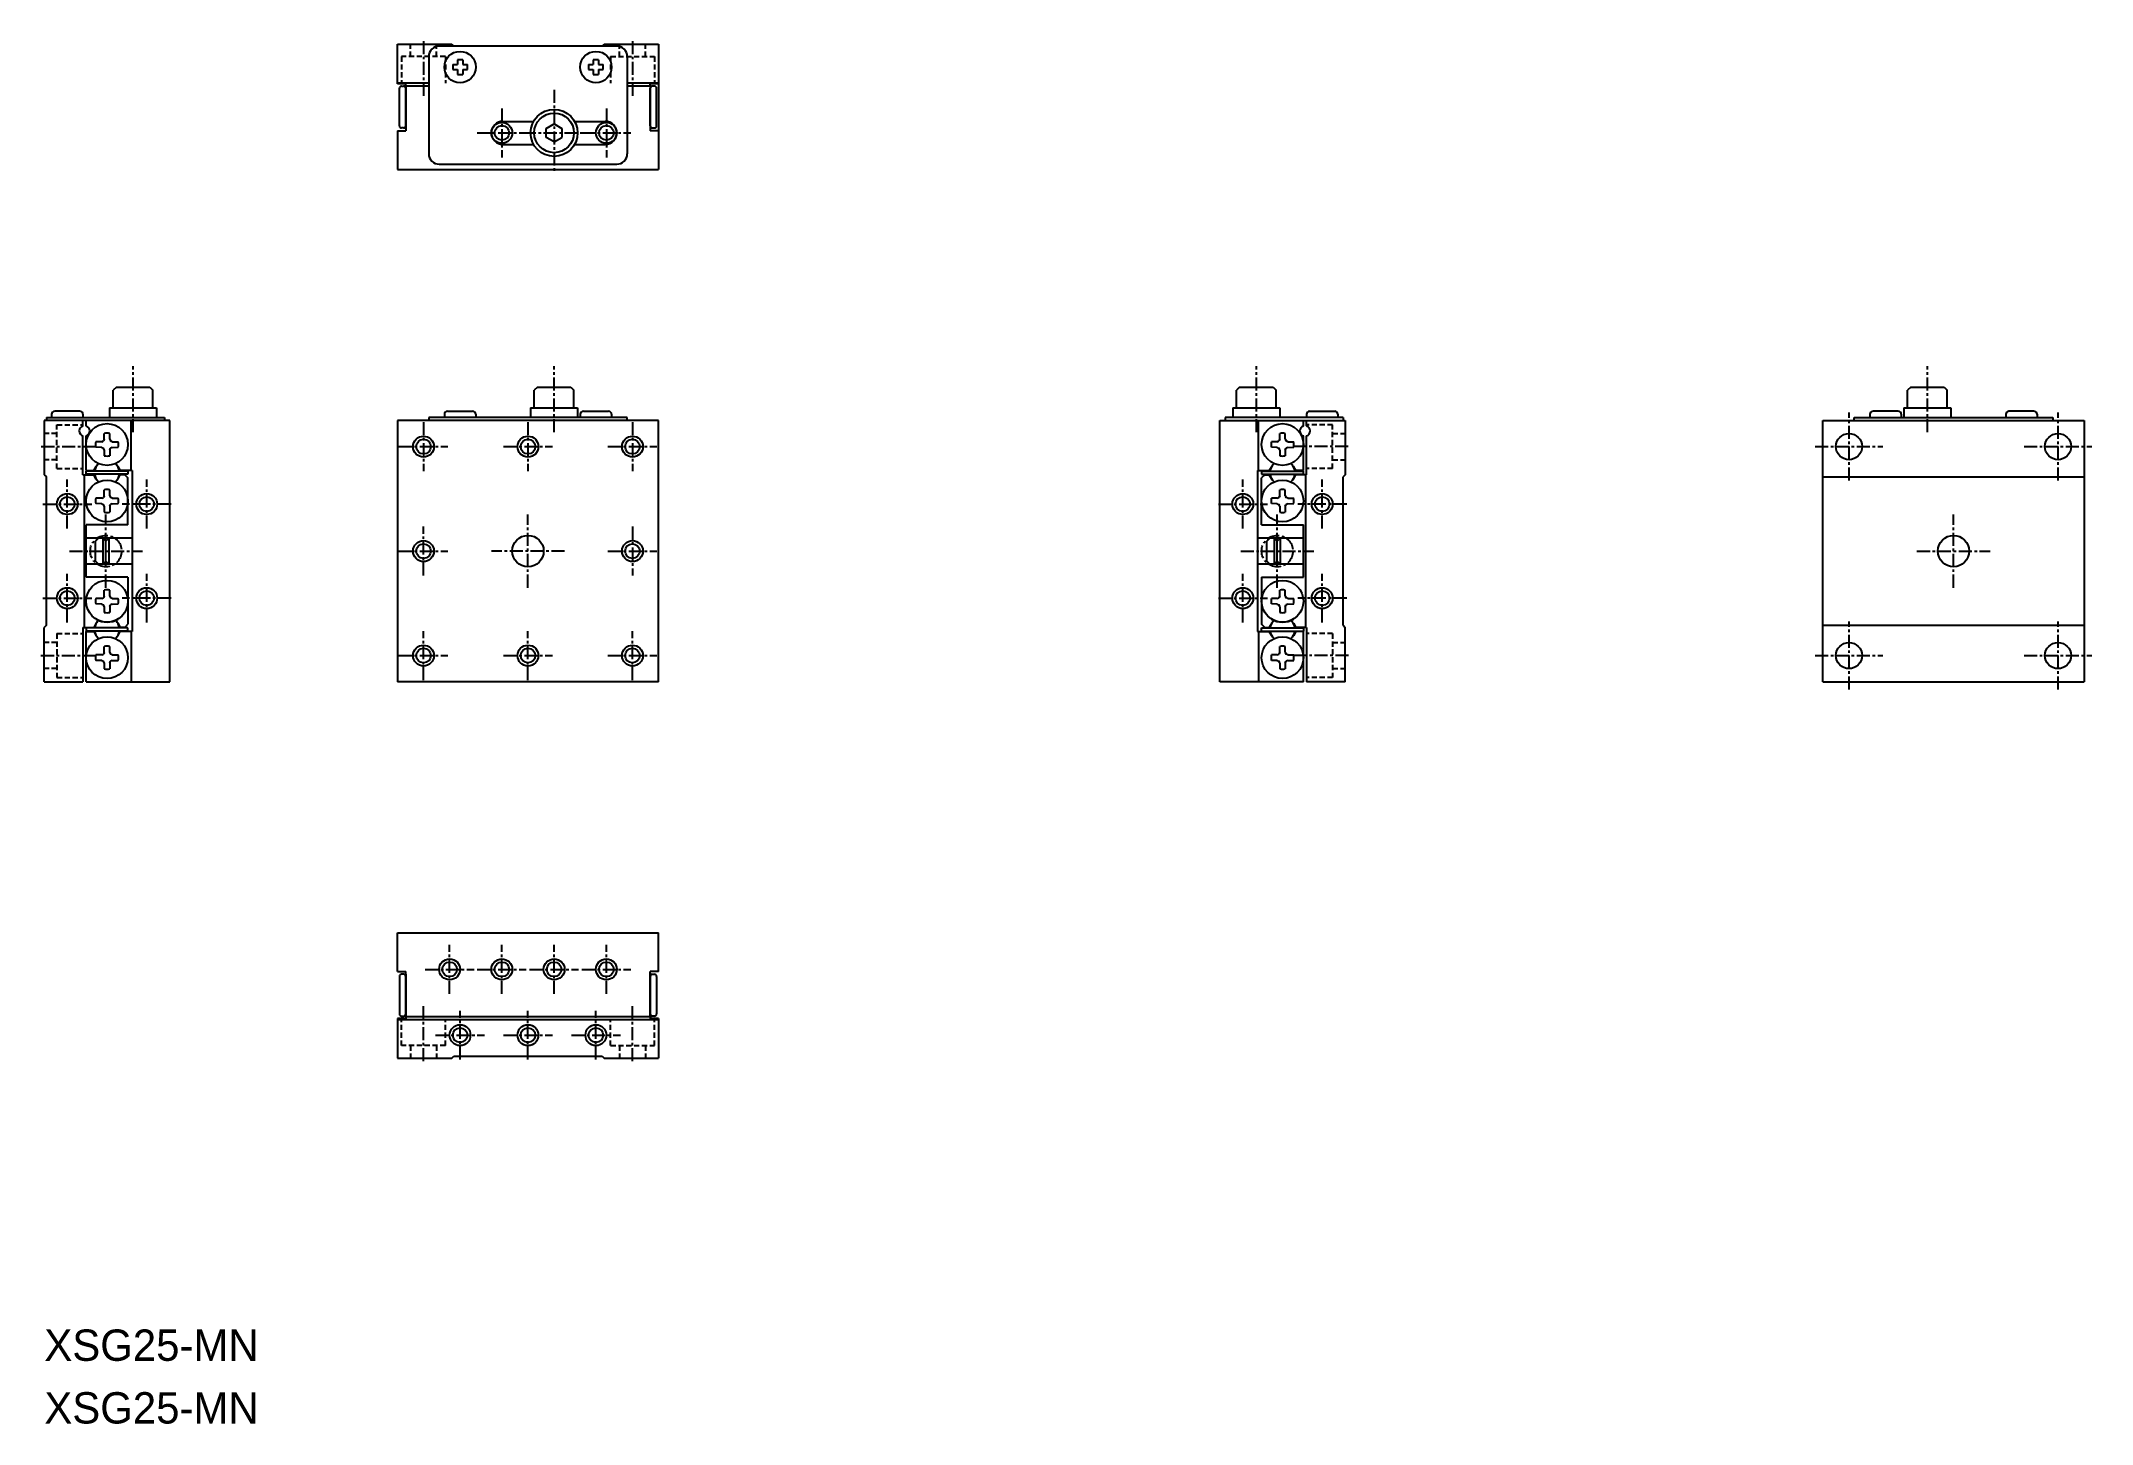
# Model space of a CAD drawing. Extents: x 80 to 276, y 60 to 192.
import ezdxf

# ---------------------------------------------------------------- set-up
doc = ezdxf.new("R2010")
doc.units = 0
doc.linetypes.add('CENTER', pattern=[2, 1.25, -0.25, 0.25, -0.25])
doc.linetypes.add('DASHED', pattern=[0.75, 0.5, -0.25])
doc.layers.get('0').update_dxf_attribs({"linetype": 'CONTINUOUS'})
doc.layers.add('CENTER', color=1, linetype='CENTER')

msp = doc.modelspace()

# ---------------------------------------------------------------- linework, layer by layer
at = {"color": 7, "linetype": 'CONTINUOUS'}
for p, q in [((113.99, 187.98), (113.99, 191.78)), ((113.99, 191.78), (119.19, 191.78)), ((116.99, 190.58), (116.99, 181.28)), ((134.99, 191.58), (117.99, 191.58)), ((119.19, 191.78), (119.39, 191.58)), ((133.59, 191.58), (133.79, 191.78)), ((133.79, 191.78), (138.99, 191.78)), ((135.99, 190.58), (135.99, 181.28)), ((138.99, 191.78), (138.99, 179.78)), ((119.29, 189.83), (119.74, 189.83)), ((119.29, 189.83), (119.29, 189.33)), ((119.29, 189.33), (119.74, 189.33)), ((119.74, 190.28), (119.74, 189.83)), ((120.24, 190.28), (119.74, 190.28)), ((119.74, 189.33), (119.74, 188.88)), ((119.74, 188.88), (120.24, 188.88)), ((120.24, 190.28), (120.24, 189.83)), ((120.24, 189.83), (120.69, 189.83)), ((120.24, 189.33), (120.24, 188.88)), ((120.24, 189.33), (120.69, 189.33)), ((120.69, 189.33), (120.69, 189.83)), ((132.29, 189.83), (132.74, 189.83)), ((132.29, 189.83), (132.29, 189.33)), ((132.29, 189.33), (132.74, 189.33)), ((132.74, 190.28), (132.74, 189.83)), ((133.24, 190.28), (132.74, 190.28)), ((132.74, 189.33), (132.74, 188.88)), ((132.74, 188.88), (133.24, 188.88)), ((133.24, 190.28), (133.24, 189.83)), ((133.24, 189.83), (133.69, 189.83)), ((133.24, 189.33), (133.69, 189.33)), ((133.24, 189.33), (133.24, 188.88)), ((133.69, 189.33), (133.69, 189.83)), ((113.99, 188.08), (116.99, 188.08)), ((114.79, 187.98), (113.99, 187.98)), ((114.19, 183.95), (114.19, 187.55)), ((114.39, 187.75), (114.59, 187.75)), ((114.79, 183.75), (114.79, 187.98)), ((114.79, 187.78), (116.99, 187.78)), ((114.79, 187.78), (114.79, 183.48)), ((114.79, 183.95), (114.79, 187.55)), ((114.79, 184.95), (114.79, 186.55)), ((135.99, 188.08), (138.99, 188.08)), ((135.99, 187.78), (138.19, 187.78)), ((138.19, 187.78), (138.19, 187.98)), ((138.99, 187.98), (138.19, 187.98)), ((138.19, 187.78), (138.19, 183.48)), ((138.19, 183.95), (138.19, 187.55)), ((138.19, 184.95), (138.19, 186.55)), ((138.59, 187.75), (138.39, 187.75)), ((138.79, 183.95), (138.79, 187.55)), ((113.99, 183.48), (113.99, 179.78)), ((113.99, 183.48), (114.79, 183.48)), ((114.59, 183.75), (114.39, 183.75)), ((123.99, 184.38), (127.02, 184.38)), ((128.24, 183.71), (128.99, 184.14)), ((128.24, 182.84), (128.24, 183.71)), ((128.99, 182.41), (128.24, 182.84)), ((128.99, 184.14), (129.74, 183.71)), ((128.99, 182.41), (129.74, 182.84)), ((129.74, 183.71), (129.74, 182.84)), ((130.95, 184.38), (133.89, 184.38)), ((138.99, 183.48), (138.19, 183.48)), ((138.39, 183.75), (138.59, 183.75)), ((123.99, 182.18), (127.02, 182.18)), ((130.95, 182.18), (133.89, 182.18)), ((113.99, 179.78), (138.99, 179.78)), ((117.99, 180.28), (134.99, 180.28)), ((87.1, 158.95), (86.8, 158.65)), ((86.8, 156.95), (86.8, 158.65)), ((87.1, 158.95), (90.3, 158.95)), ((90.3, 158.95), (90.6, 158.65)), ((90.6, 156.95), (90.6, 158.65)), ((127.39, 158.95), (127.09, 158.65)), ((127.09, 156.95), (127.09, 158.65)), ((127.39, 158.95), (130.59, 158.95)), ((130.59, 158.95), (130.89, 158.65)), ((130.89, 156.95), (130.89, 158.65)), ((194.6, 158.95), (194.3, 158.65)), ((194.3, 156.95), (194.3, 158.65)), ((194.6, 158.95), (197.8, 158.95)), ((197.8, 158.95), (198.1, 158.65)), ((198.1, 156.95), (198.1, 158.65)), ((258.82, 158.95), (258.52, 158.65)), ((258.52, 156.95), (258.52, 158.65)), ((258.82, 158.95), (262.02, 158.95)), ((262.02, 158.95), (262.32, 158.65)), ((262.32, 156.95), (262.32, 158.65)), ((92.2, 155.75), (80.2, 155.75)), ((80.2, 155.75), (80.2, 150.55)), ((80.4, 156.05), (91.7, 156.05)), ((80.4, 156.05), (91.7, 156.05)), ((80.4, 156.05), (80.4, 155.75)), ((80.9, 156.35), (80.9, 156.05)), ((83.6, 156.65), (81.2, 156.65)), ((83.9, 156.35), (83.9, 156.05)), ((83.9, 155.23), (83.9, 155.75)), ((84.2, 155.23), (84.2, 155.75)), ((86.45, 156.95), (86.45, 156.05)), ((86.45, 156.95), (90.95, 156.95)), ((88.5, 150.95), (88.5, 155.75)), ((90.95, 156.95), (90.95, 156.05)), ((91.7, 156.05), (91.7, 155.75)), ((92.2, 130.75), (92.2, 155.75)), ((113.99, 155.75), (113.99, 130.75)), ((138.99, 155.75), (113.99, 155.75)), ((135.99, 156.05), (116.99, 156.05)), ((116.99, 156.05), (116.99, 155.75)), ((118.49, 156.35), (118.49, 156.05)), ((118.79, 156.65), (121.19, 156.65)), ((121.49, 156.35), (121.49, 156.05)), ((126.74, 156.95), (131.24, 156.95)), ((126.74, 156.95), (126.74, 156.05)), ((131.24, 156.95), (131.24, 156.05)), ((131.49, 156.35), (131.49, 156.05)), ((131.79, 156.65), (134.19, 156.65)), ((134.49, 156.35), (134.49, 156.05)), ((135.99, 155.75), (135.99, 156.05)), ((138.99, 130.75), (138.99, 155.75)), ((192.7, 155.75), (204.7, 155.75)), ((192.7, 130.75), (192.7, 155.75)), ((204.5, 156.05), (193.2, 156.05)), ((204.5, 156.05), (193.2, 156.05)), ((193.2, 156.05), (193.2, 155.75)), ((193.96, 156.95), (193.96, 156.05)), ((193.96, 156.95), (198.45, 156.95)), ((196.4, 150.95), (196.4, 155.75)), ((198.45, 156.95), (198.45, 156.05)), ((200.7, 155.23), (200.7, 155.75)), ((201, 156.35), (201, 156.05)), ((201, 155.23), (201, 155.75)), ((201.3, 156.65), (203.7, 156.65)), ((204, 156.35), (204, 156.05)), ((204.5, 156.05), (204.5, 155.75)), ((204.7, 155.75), (204.7, 150.55)), ((250.42, 155.75), (275.42, 155.75)), ((250.42, 130.75), (250.42, 155.75)), ((253.42, 156.05), (272.42, 156.05)), ((253.42, 155.75), (253.42, 156.05)), ((254.92, 156.35), (254.92, 156.05)), ((257.62, 156.65), (255.22, 156.65)), ((257.92, 156.35), (257.92, 156.05)), ((258.17, 156.95), (262.67, 156.95)), ((258.17, 156.95), (258.17, 156.05)), ((262.67, 156.95), (262.67, 156.05)), ((267.92, 156.35), (267.92, 156.05)), ((270.62, 156.65), (268.22, 156.65)), ((270.92, 156.35), (270.92, 156.05)), ((272.42, 156.05), (272.42, 155.75)), ((275.42, 155.75), (275.42, 130.75)), ((83.9, 150.55), (83.9, 154.27)), ((84.2, 150.95), (84.2, 154.27)), ((85.7, 153.72), (85.13, 153.71)), ((85.7, 153.18), (85.13, 153.19)), ((85.7, 153.72), (85.86, 153.79)), ((85.7, 153.18), (85.86, 153.11)), ((85.93, 153.95), (85.86, 153.79)), ((85.93, 152.95), (85.86, 153.11)), ((85.93, 153.95), (85.94, 154.52)), ((86.47, 153.95), (86.46, 154.52)), ((86.47, 153.95), (86.54, 153.79)), ((86.47, 152.95), (86.54, 153.11)), ((86.7, 153.72), (86.54, 153.79)), ((86.7, 153.18), (86.54, 153.11)), ((86.7, 153.72), (87.27, 153.71)), ((86.7, 153.18), (87.27, 153.19)), ((198.2, 153.72), (197.64, 153.71)), ((198.2, 153.18), (197.64, 153.19)), ((198.2, 153.72), (198.36, 153.79)), ((198.2, 153.18), (198.36, 153.11)), ((198.43, 153.95), (198.36, 153.79)), ((198.43, 152.95), (198.36, 153.11)), ((198.43, 153.95), (198.44, 154.52)), ((198.97, 153.95), (198.96, 154.52)), ((198.97, 153.95), (199.05, 153.79)), ((198.97, 152.95), (199.05, 153.11)), ((199.21, 153.72), (199.05, 153.79)), ((199.21, 153.18), (199.05, 153.11)), ((199.21, 153.72), (199.77, 153.71)), ((199.21, 153.18), (199.77, 153.19)), ((200.7, 150.95), (200.7, 154.27)), ((201, 150.55), (201, 154.27)), ((84.94, 150.95), (85.17, 151.35)), ((85.93, 152.95), (85.94, 152.38)), ((86.47, 152.95), (86.46, 152.38)), ((87.24, 151.35), (87.47, 150.95)), ((197.67, 151.35), (197.44, 150.95)), ((198.43, 152.95), (198.44, 152.38)), ((198.97, 152.95), (198.96, 152.38)), ((199.97, 150.95), (199.74, 151.35)), ((80.2, 150.55), (80.4, 150.35)), ((80.4, 136.15), (80.4, 150.35)), ((83.9, 150.55), (84.94, 150.55)), ((84, 150.55), (84, 135.95)), ((84.2, 150.95), (84.94, 150.95)), ((88.2, 150.9), (84.2, 150.9)), ((84.2, 150.6), (84.2, 150.9)), ((88.2, 150.6), (84.2, 150.6)), ((85.17, 150.15), (84.94, 150.55)), ((87.24, 150.15), (87.47, 150.55)), ((88.6, 150.95), (87.47, 150.95)), ((87.9, 150.55), (87.47, 150.55)), ((87.9, 150.55), (88.2, 150.25)), ((88.2, 150.9), (88.2, 150.6)), ((88.2, 145.75), (88.2, 150.25)), ((88.6, 150.95), (88.6, 135.55)), ((196.3, 150.95), (196.3, 135.55)), ((196.3, 150.95), (197.44, 150.95)), ((196.7, 150.9), (200.7, 150.9)), ((196.7, 150.9), (196.7, 150.6)), ((196.7, 150.6), (200.7, 150.6)), ((197, 150.55), (196.7, 150.25)), ((196.7, 145.75), (196.7, 150.25)), ((197, 150.55), (197.44, 150.55)), ((197.67, 150.15), (197.44, 150.55)), ((199.74, 150.15), (199.97, 150.55)), ((200.7, 150.95), (199.97, 150.95)), ((201, 150.55), (199.97, 150.55)), ((200.7, 150.6), (200.7, 150.9)), ((200.9, 150.55), (200.9, 135.95)), ((204.7, 150.55), (204.5, 150.35)), ((204.5, 136.15), (204.5, 150.35)), ((250.42, 150.35), (275.42, 150.35)), ((85.7, 148.32), (85.13, 148.31)), ((85.7, 147.78), (85.13, 147.79)), ((85.7, 148.32), (85.86, 148.39)), ((85.7, 147.78), (85.86, 147.71)), ((85.93, 148.55), (85.86, 148.39)), ((85.93, 147.55), (85.86, 147.71)), ((85.93, 148.55), (85.94, 149.12)), ((85.93, 147.55), (85.94, 146.98)), ((86.47, 148.55), (86.46, 149.12)), ((86.47, 147.55), (86.46, 146.98)), ((86.47, 148.55), (86.54, 148.39)), ((86.47, 147.55), (86.54, 147.71)), ((86.7, 148.32), (86.54, 148.39)), ((86.7, 147.78), (86.54, 147.71)), ((86.7, 148.32), (87.27, 148.31)), ((86.7, 147.78), (87.27, 147.79)), ((198.2, 148.32), (197.64, 148.31)), ((198.2, 147.78), (197.64, 147.79)), ((198.2, 148.32), (198.36, 148.39)), ((198.2, 147.78), (198.36, 147.71)), ((198.43, 148.55), (198.36, 148.39)), ((198.43, 147.55), (198.36, 147.71)), ((198.43, 148.55), (198.44, 149.12)), ((198.43, 147.55), (198.44, 146.98)), ((198.97, 148.55), (198.96, 149.12)), ((198.97, 147.55), (198.96, 146.98)), ((198.97, 148.55), (199.05, 148.39)), ((198.97, 147.55), (199.05, 147.71)), ((199.21, 148.32), (199.05, 148.39)), ((199.21, 147.78), (199.05, 147.71)), ((199.21, 148.32), (199.77, 148.31)), ((199.21, 147.78), (199.77, 147.79)), ((84.2, 140.75), (84.2, 145.75)), ((88.2, 145.75), (84.2, 145.75)), ((196.7, 145.75), (200.7, 145.75)), ((200.7, 140.75), (200.7, 145.75)), ((88.6, 144.5), (84.2, 144.5)), ((85.1, 144.2), (85.4, 144.5)), ((85.1, 142.3), (85.1, 144.2)), ((85.8, 144.5), (85.4, 144.5)), ((85.8, 144.5), (85.8, 142)), ((85.8, 144.5), (86.1, 144.2)), ((86.1, 144.2), (86.4, 144.5)), ((86.1, 142.3), (86.1, 144.2)), ((86.4, 142), (86.4, 144.5)), ((200.7, 144.5), (196.3, 144.5)), ((197.2, 144.2), (197.5, 144.5)), ((197.2, 142.3), (197.2, 144.2)), ((197.9, 144.5), (197.5, 144.5)), ((197.9, 144.5), (197.9, 142)), ((197.9, 144.5), (198.2, 144.2)), ((198.2, 144.2), (198.5, 144.5)), ((198.2, 142.3), (198.2, 144.2)), ((198.5, 142), (198.5, 144.5)), ((88.6, 142), (84.2, 142)), ((85.4, 142), (85.1, 142.3)), ((85.8, 142), (85.4, 142)), ((85.8, 142), (86.1, 142.3)), ((86.1, 142.3), (86.4, 142)), ((200.7, 142), (196.3, 142)), ((197.5, 142), (197.2, 142.3)), ((197.9, 142), (197.5, 142)), ((197.9, 142), (198.2, 142.3)), ((198.2, 142.3), (198.5, 142)), ((88.2, 140.75), (84.2, 140.75)), ((85.93, 138.95), (85.94, 139.52)), ((86.47, 138.95), (86.46, 139.52)), ((88.2, 140.75), (88.2, 136.25)), ((196.7, 140.75), (196.7, 136.25)), ((196.7, 140.75), (200.7, 140.75)), ((198.43, 138.95), (198.44, 139.52)), ((198.97, 138.95), (198.96, 139.52)), ((85.7, 138.72), (85.13, 138.71)), ((85.7, 138.18), (85.13, 138.19)), ((85.7, 138.72), (85.86, 138.79)), ((85.7, 138.18), (85.86, 138.11)), ((85.93, 138.95), (85.86, 138.79)), ((85.93, 137.95), (85.86, 138.11)), ((85.93, 137.95), (85.94, 137.38)), ((86.47, 137.95), (86.46, 137.38)), ((86.47, 138.95), (86.54, 138.79)), ((86.47, 137.95), (86.54, 138.11)), ((86.7, 138.72), (86.54, 138.79)), ((86.7, 138.18), (86.54, 138.11)), ((86.7, 138.72), (87.27, 138.71)), ((86.7, 138.18), (87.27, 138.19)), ((198.2, 138.72), (197.64, 138.71)), ((198.2, 138.18), (197.64, 138.19)), ((198.2, 138.72), (198.36, 138.79)), ((198.2, 138.18), (198.36, 138.11)), ((198.43, 138.95), (198.36, 138.79)), ((198.43, 137.95), (198.36, 138.11)), ((198.43, 137.95), (198.44, 137.38)), ((198.97, 137.95), (198.96, 137.38)), ((198.97, 138.95), (199.05, 138.79)), ((198.97, 137.95), (199.05, 138.11)), ((199.21, 138.72), (199.05, 138.79)), ((199.21, 138.18), (199.05, 138.11)), ((199.21, 138.72), (199.77, 138.71)), ((199.21, 138.18), (199.77, 138.19)), ((80.4, 136.15), (80.2, 135.95)), ((80.2, 130.75), (80.2, 135.95)), ((83.9, 135.95), (83.9, 130.75)), ((83.9, 135.95), (84.94, 135.95)), ((88.2, 135.9), (84.2, 135.9)), ((84.2, 135.9), (84.2, 135.6)), ((88.2, 135.6), (84.2, 135.6)), ((84.2, 130.75), (84.2, 135.55)), ((84.2, 135.55), (84.94, 135.55)), ((85.17, 136.35), (84.94, 135.95)), ((84.94, 135.55), (85.17, 135.15)), ((87.24, 136.35), (87.47, 135.95)), ((87.24, 135.15), (87.47, 135.55)), ((87.9, 135.95), (87.47, 135.95)), ((88.6, 135.55), (87.47, 135.55)), ((87.9, 135.95), (88.2, 136.25)), ((88.2, 135.6), (88.2, 135.9)), ((88.5, 135.55), (88.5, 130.75)), ((196.3, 135.55), (197.44, 135.55)), ((196.4, 135.55), (196.4, 130.75)), ((197, 135.95), (196.7, 136.25)), ((196.7, 135.9), (200.7, 135.9)), ((196.7, 135.6), (196.7, 135.9)), ((196.7, 135.6), (200.7, 135.6)), ((197, 135.95), (197.44, 135.95)), ((197.67, 136.35), (197.44, 135.95)), ((197.67, 135.15), (197.44, 135.55)), ((199.74, 136.35), (199.97, 135.95)), ((199.97, 135.55), (199.74, 135.15)), ((201, 135.95), (199.97, 135.95)), ((200.7, 135.55), (199.97, 135.55)), ((200.7, 135.9), (200.7, 135.6)), ((200.7, 130.75), (200.7, 135.55)), ((201, 135.95), (201, 130.75)), ((204.5, 136.15), (204.7, 135.95)), ((204.7, 130.75), (204.7, 135.95)), ((250.42, 136.15), (275.42, 136.15)), ((85.93, 133.55), (85.86, 133.39)), ((85.93, 133.55), (85.94, 134.12)), ((86.47, 133.55), (86.46, 134.12)), ((86.47, 133.55), (86.54, 133.39)), ((198.43, 133.55), (198.36, 133.39)), ((198.43, 133.55), (198.44, 134.12)), ((198.97, 133.55), (198.96, 134.12)), ((198.97, 133.55), (199.05, 133.39)), ((85.7, 133.32), (85.13, 133.31)), ((85.7, 132.78), (85.13, 132.79)), ((85.7, 133.32), (85.86, 133.39)), ((85.7, 132.78), (85.86, 132.71)), ((85.93, 132.55), (85.86, 132.71)), ((85.93, 132.55), (85.94, 131.98)), ((86.47, 132.55), (86.46, 131.98)), ((86.47, 132.55), (86.54, 132.71)), ((86.7, 133.32), (86.54, 133.39)), ((86.7, 132.78), (86.54, 132.71)), ((86.7, 133.32), (87.27, 133.31)), ((86.7, 132.78), (87.27, 132.79)), ((198.2, 133.32), (197.64, 133.31)), ((198.2, 132.78), (197.64, 132.79)), ((198.2, 133.32), (198.36, 133.39)), ((198.2, 132.78), (198.36, 132.71)), ((198.43, 132.55), (198.36, 132.71)), ((198.43, 132.55), (198.44, 131.98)), ((198.97, 132.55), (198.96, 131.98)), ((198.97, 132.55), (199.05, 132.71)), ((199.21, 133.32), (199.05, 133.39)), ((199.21, 132.78), (199.05, 132.71)), ((199.21, 133.32), (199.77, 133.31)), ((199.21, 132.78), (199.77, 132.79)), ((80.2, 130.75), (83.9, 130.75)), ((84.2, 130.75), (92.2, 130.75)), ((138.99, 130.75), (113.99, 130.75)), ((200.7, 130.75), (192.7, 130.75)), ((204.7, 130.75), (201, 130.75)), ((250.42, 130.75), (275.42, 130.75)), ((113.99, 106.72), (138.99, 106.72)), ((113.99, 103.02), (113.99, 106.72)), ((138.99, 103.02), (138.99, 106.72)), ((113.99, 103.02), (114.79, 103.02)), ((114.19, 102.55), (114.19, 98.95)), ((114.59, 102.75), (114.39, 102.75)), ((114.79, 98.72), (114.79, 103.02)), ((114.79, 102.75), (114.79, 98.52)), ((114.79, 102.55), (114.79, 98.95)), ((138.19, 98.72), (138.19, 103.02)), ((138.99, 103.02), (138.19, 103.02)), ((138.19, 102.55), (138.19, 98.95)), ((138.39, 102.75), (138.59, 102.75)), ((138.79, 102.55), (138.79, 98.95)), ((114.79, 101.55), (114.79, 99.94)), ((138.19, 101.55), (138.19, 99.94)), ((113.99, 98.52), (113.99, 94.72)), ((114.79, 98.52), (113.99, 98.52)), ((113.99, 98.42), (138.99, 98.42)), ((114.39, 98.75), (114.59, 98.75)), ((114.79, 98.72), (138.19, 98.72)), ((138.19, 98.72), (138.19, 98.52)), ((138.99, 98.52), (138.19, 98.52)), ((138.59, 98.75), (138.39, 98.75)), ((138.99, 98.52), (138.99, 94.72)), ((113.99, 94.72), (119.19, 94.72)), ((119.19, 94.72), (119.39, 94.92)), ((119.39, 94.92), (133.59, 94.92)), ((133.59, 94.92), (133.79, 94.72)), ((133.79, 94.72), (138.99, 94.72))]:
    msp.add_line(p, q, dxfattribs=at)
at = {"color": 3, "linetype": 'DASHED'}
for p, q in [((114.39, 190.58), (114.39, 188.05)), ((118.59, 190.58), (114.39, 190.58)), ((115.24, 190.58), (115.24, 191.75)), ((117.74, 190.58), (117.74, 191.75)), ((118.59, 190.58), (118.59, 188.05)), ((134.39, 190.58), (134.39, 188.05)), ((134.39, 190.58), (138.59, 190.58)), ((135.24, 190.58), (135.24, 191.75)), ((137.74, 190.58), (137.74, 191.75)), ((138.59, 190.58), (138.59, 188.05)), ((81.4, 155.35), (83.9, 155.35)), ((81.4, 151.15), (81.4, 155.35)), ((203.5, 155.35), (201, 155.35)), ((203.5, 151.15), (203.5, 155.35)), ((81.4, 154.5), (80.2, 154.5)), ((203.5, 154.5), (204.7, 154.5)), ((81.4, 152), (80.2, 152)), ((81.4, 151.15), (83.9, 151.15)), ((203.5, 151.15), (201, 151.15)), ((203.5, 152), (204.7, 152)), ((81.4, 134.5), (80.2, 134.5)), ((81.4, 135.35), (83.9, 135.35)), ((81.4, 135.35), (81.4, 131.15)), ((203.5, 135.35), (201, 135.35)), ((203.5, 135.35), (203.5, 131.15)), ((203.5, 134.5), (204.7, 134.5)), ((81.4, 132), (80.2, 132)), ((203.5, 132), (204.7, 132)), ((81.4, 131.15), (83.9, 131.15)), ((203.5, 131.15), (201, 131.15)), ((114.39, 95.92), (114.39, 98.45)), ((118.59, 95.92), (118.59, 98.45)), ((134.39, 95.92), (134.39, 98.45)), ((138.59, 95.92), (138.59, 98.45)), ((118.59, 95.92), (114.39, 95.92)), ((115.24, 95.92), (115.24, 94.75)), ((117.74, 95.92), (117.74, 94.75)), ((134.39, 95.92), (138.59, 95.92)), ((135.24, 95.92), (135.24, 94.75)), ((137.74, 95.92), (137.74, 94.75))]:
    msp.add_line(p, q, dxfattribs=at)
at = {"color": 7, "linetype": 'CONTINUOUS'}
for centre, radius in [((119.99, 189.58), 1.5), ((132.99, 189.58), 1.5), ((128.99, 183.28), 2.25), ((128.99, 183.28), 1.9), ((86.2, 153.45), 2), ((198.7, 153.45), 2), ((252.92, 153.25), 1.25), ((272.92, 153.25), 1.25), ((86.2, 148.05), 2), ((198.7, 148.05), 2), ((126.49, 143.25), 1.5), ((262.92, 143.25), 1.5), ((86.2, 138.45), 2), ((198.7, 138.45), 2), ((86.2, 133.05), 2), ((198.7, 133.05), 2), ((252.92, 133.25), 1.25), ((272.92, 133.25), 1.25)]:
    msp.add_circle(centre, radius, dxfattribs=at)
at = {"color": 3, "linetype": 'CONTINUOUS'}
for centre, radius in [((123.99, 183.28), 1), ((123.99, 183.28), 0.7), ((133.99, 183.28), 1), ((133.99, 183.28), 0.7), ((116.49, 153.25), 1), ((116.49, 153.25), 0.7), ((126.49, 153.25), 1), ((126.49, 153.25), 0.7), ((136.49, 153.25), 1), ((136.49, 153.25), 0.7), ((82.4, 147.75), 1), ((82.4, 147.75), 0.7), ((90, 147.75), 1), ((90, 147.75), 0.7), ((194.9, 147.75), 1), ((194.9, 147.75), 0.7), ((202.5, 147.75), 1), ((202.5, 147.75), 0.7), ((116.49, 143.25), 1), ((116.49, 143.25), 0.7), ((136.49, 143.25), 1), ((136.49, 143.25), 0.7), ((82.4, 138.75), 1), ((82.4, 138.75), 0.7), ((90, 138.75), 1), ((90, 138.75), 0.7), ((194.9, 138.75), 1), ((194.9, 138.75), 0.7), ((202.5, 138.75), 1), ((202.5, 138.75), 0.7), ((116.49, 133.25), 1), ((116.49, 133.25), 0.7), ((126.49, 133.25), 1), ((126.49, 133.25), 0.7), ((136.49, 133.25), 1), ((136.49, 133.25), 0.7), ((118.99, 103.22), 1), ((123.99, 103.22), 1), ((128.99, 103.22), 1), ((133.99, 103.22), 1), ((118.99, 103.22), 0.7), ((123.99, 103.22), 0.7), ((128.99, 103.22), 0.7), ((133.99, 103.22), 0.7), ((119.99, 96.92), 1), ((119.99, 96.92), 0.7), ((126.49, 96.92), 1), ((126.49, 96.92), 0.7), ((132.99, 96.92), 1), ((132.99, 96.92), 0.7)]:
    msp.add_circle(centre, radius, dxfattribs=at)
at = {"color": 7, "linetype": 'CONTINUOUS'}
for centre, radius, start, end in [((117.99, 190.58), 1, 90, 180), ((134.99, 190.58), 1, 0, 90), ((114.39, 187.55), 0.2, 90, 180), ((114.59, 187.55), 0.2, 0, 90), ((138.39, 187.55), 0.2, 90, 180), ((138.59, 187.55), 0.2, 0, 90), ((114.39, 183.95), 0.2, 180, 270), ((114.59, 183.95), 0.2, 270, 0), ((124.09, 183.28), 1.1, 90, 270), ((133.89, 183.28), 1.1, 270, 90), ((138.39, 183.95), 0.2, 180, 270), ((138.59, 183.95), 0.2, 270, 0), ((117.99, 181.28), 1, 180, 270), ((134.99, 181.28), 1, 270, 0), ((81.2, 156.35), 0.3, 90, 180), ((84.05, 154.75), 0.5, 107.4576, 252.5424), ((83.6, 156.35), 0.3, 0, 90), ((84.05, 154.75), 0.5, 287.4578, 72.5422), ((118.79, 156.35), 0.3, 90, 180), ((121.19, 156.35), 0.3, 0, 90), ((131.79, 156.35), 0.3, 90, 180), ((134.19, 156.35), 0.3, 0, 90), ((200.85, 154.75), 0.5, 107.4578, 252.5422), ((201.3, 156.35), 0.3, 90, 180), ((200.85, 154.75), 0.5, 287.4576, 72.5424), ((203.7, 156.35), 0.3, 0, 90), ((255.22, 156.35), 0.3, 90, 180), ((257.62, 156.35), 0.3, 0, 90), ((268.22, 156.35), 0.3, 90, 180), ((270.62, 156.35), 0.3, 0, 90), ((86.2, 153.45), 1.1, 166.328, 193.672), ((86.2, 153.45), 1.1, 76.328, 103.672), ((86.2, 153.45), 1.1, 346.328, 13.672), ((198.7, 153.45), 1.1, 166.328, 193.672), ((198.7, 153.45), 1.1, 76.328, 103.672), ((198.7, 153.45), 1.1, 346.328, 13.672), ((86.2, 150.75), 1.19, 132.9283, 172.7622), ((86.29, 150.66), 1.32, 133.1328, 148.5453), ((86.2, 153.45), 1.1, 256.328, 283.672), ((86.2, 150.75), 1.19, 7.2378, 47.0717), ((86.11, 150.66), 1.32, 31.4547, 46.8686), ((198.7, 150.75), 1.19, 132.9283, 172.7622), ((198.8, 150.66), 1.32, 133.1314, 148.5453), ((198.7, 153.45), 1.1, 256.328, 283.672), ((198.7, 150.75), 1.19, 7.2378, 47.0717), ((198.61, 150.66), 1.32, 31.4547, 46.8672), ((86.2, 150.75), 1.19, 187.2378, 227.0717), ((86.29, 150.84), 1.32, 211.4547, 226.8672), ((86.2, 150.75), 1.19, 312.9283, 352.7622), ((86.11, 150.84), 1.32, 313.1328, 328.5453), ((198.7, 150.75), 1.19, 187.2378, 227.0717), ((198.8, 150.84), 1.32, 211.4547, 226.8672), ((198.7, 150.75), 1.19, 312.9283, 352.7622), ((198.61, 150.84), 1.32, 313.1328, 328.5453), ((86.2, 148.05), 1.1, 166.328, 193.672), ((86.2, 148.05), 1.1, 76.328, 103.672), ((86.2, 148.05), 1.1, 346.328, 13.672), ((198.7, 148.05), 1.1, 166.328, 193.672), ((198.7, 148.05), 1.1, 76.328, 103.672), ((198.7, 148.05), 1.1, 346.328, 13.672), ((86.2, 148.05), 1.1, 256.328, 283.672), ((198.7, 148.05), 1.1, 256.328, 283.672), ((86.2, 138.45), 1.1, 76.328, 103.672), ((198.7, 138.45), 1.1, 76.328, 103.672), ((86.2, 138.45), 1.1, 166.328, 193.672), ((86.2, 138.45), 1.1, 346.328, 13.672), ((198.7, 138.45), 1.1, 166.328, 193.672), ((198.7, 138.45), 1.1, 346.328, 13.672), ((86.2, 135.75), 1.19, 132.9283, 172.7622), ((86.2, 135.75), 1.19, 187.2378, 227.0717), ((86.2, 138.45), 2, 238.2115, 301.7885), ((86.29, 135.66), 1.32, 133.1328, 148.5453), ((86.2, 138.45), 1.1, 256.328, 283.672), ((86.2, 135.75), 1.19, 7.2378, 47.0717), ((86.11, 135.66), 1.32, 31.4547, 46.8672), ((86.2, 135.75), 1.19, 312.9283, 352.7622), ((198.7, 135.75), 1.19, 132.9283, 172.7622), ((198.7, 135.75), 1.19, 187.2378, 227.0717), ((198.7, 138.45), 2, 238.2115, 301.7885), ((198.8, 135.66), 1.32, 133.1328, 148.5453), ((198.7, 138.45), 1.1, 256.328, 283.672), ((198.7, 135.75), 1.19, 7.2378, 47.0717), ((198.61, 135.66), 1.32, 31.4547, 46.8672), ((198.7, 135.75), 1.19, 312.9283, 352.7622), ((86.29, 135.84), 1.32, 211.4547, 226.8672), ((86.2, 133.05), 1.1, 76.328, 103.672), ((86.11, 135.84), 1.32, 313.1314, 328.5453), ((198.8, 135.84), 1.32, 211.4547, 226.8686), ((198.7, 133.05), 1.1, 76.328, 103.672), ((198.61, 135.84), 1.32, 313.1328, 328.5453), ((86.2, 133.05), 1.1, 166.328, 193.672), ((86.2, 133.05), 1.1, 256.328, 283.672), ((86.2, 133.05), 1.1, 346.328, 13.672), ((198.7, 133.05), 1.1, 166.328, 193.672), ((198.7, 133.05), 1.1, 256.328, 283.672), ((198.7, 133.05), 1.1, 346.328, 13.672), ((114.39, 102.55), 0.2, 90, 180), ((114.59, 102.55), 0.2, 0, 90), ((138.39, 102.55), 0.2, 90, 180), ((138.59, 102.55), 0.2, 0, 90), ((114.39, 98.95), 0.2, 180, 270), ((114.59, 98.95), 0.2, 270, 0), ((138.39, 98.95), 0.2, 180, 270), ((138.59, 98.95), 0.2, 270, 0)]:
    msp.add_arc(centre, radius, start, end, dxfattribs=at)
at = {"layer": 'CENTER', "color": 1, "linetype": 'CENTER'}
for p, q in [((116.49, 192.07), (116.49, 186.58)), ((136.49, 192.07), (136.49, 186.58)), ((128.99, 187.4), (128.99, 179.42)), ((123.99, 185.62), (123.99, 180.93)), ((133.99, 185.62), (133.99, 180.93)), ((121.64, 183.28), (126.33, 183.28)), ((125.99, 183.28), (131.99, 183.28)), ((131.64, 183.28), (136.33, 183.28)), ((88.7, 154.62), (88.7, 160.95)), ((128.99, 154.62), (128.99, 160.95)), ((196.2, 154.62), (196.2, 160.95)), ((260.42, 154.62), (260.42, 160.95)), ((116.49, 155.59), (116.49, 150.91)), ((126.49, 155.59), (126.49, 150.91)), ((136.49, 155.59), (136.49, 150.91)), ((252.92, 150), (252.92, 156.5)), ((272.92, 150), (272.92, 156.5)), ((79.91, 153.25), (85.4, 153.25)), ((114.14, 153.25), (118.83, 153.25)), ((124.14, 153.25), (128.83, 153.25)), ((134.14, 153.25), (138.83, 153.25)), ((205, 153.25), (199.5, 153.25)), ((249.67, 153.25), (256.17, 153.25)), ((269.67, 153.25), (276.17, 153.25)), ((82.4, 145.41), (82.4, 150.09)), ((90, 145.41), (90, 150.09)), ((194.9, 145.41), (194.9, 150.09)), ((202.5, 145.41), (202.5, 150.09)), ((80.06, 147.75), (84.75, 147.75)), ((92.35, 147.75), (87.66, 147.75)), ((192.56, 147.75), (197.25, 147.75)), ((204.85, 147.75), (200.16, 147.75)), ((86.1, 139.75), (86.1, 146.75)), ((116.49, 140.91), (116.49, 145.59)), ((126.49, 139.75), (126.49, 146.75)), ((136.49, 145.59), (136.49, 140.91)), ((198.2, 139.75), (198.2, 146.75)), ((262.92, 139.75), (262.92, 146.75)), ((82.6, 143.25), (89.6, 143.25)), ((114.14, 143.25), (118.83, 143.25)), ((129.99, 143.25), (122.99, 143.25)), ((134.14, 143.25), (138.83, 143.25)), ((194.7, 143.25), (201.7, 143.25)), ((259.42, 143.25), (266.42, 143.25)), ((82.4, 136.41), (82.4, 141.09)), ((90, 136.41), (90, 141.09)), ((194.9, 136.41), (194.9, 141.09)), ((202.5, 136.41), (202.5, 141.09)), ((80.06, 138.75), (84.75, 138.75)), ((92.35, 138.75), (87.66, 138.75)), ((192.56, 138.75), (197.25, 138.75)), ((204.85, 138.75), (200.16, 138.75)), ((116.49, 130.91), (116.49, 135.59)), ((126.49, 130.91), (126.49, 135.59)), ((136.49, 130.91), (136.49, 135.59)), ((252.92, 130), (252.92, 136.5)), ((272.92, 130), (272.92, 136.5)), ((79.88, 133.25), (85.38, 133.25)), ((114.14, 133.25), (118.83, 133.25)), ((124.14, 133.25), (128.83, 133.25)), ((134.14, 133.25), (138.83, 133.25)), ((205.02, 133.25), (199.53, 133.25)), ((249.67, 133.25), (256.17, 133.25)), ((269.67, 133.25), (276.17, 133.25)), ((118.99, 100.88), (118.99, 105.56)), ((123.99, 100.88), (123.99, 105.56)), ((128.99, 100.88), (128.99, 105.56)), ((133.99, 100.88), (133.99, 105.56)), ((116.64, 103.22), (121.33, 103.22)), ((121.64, 103.22), (126.33, 103.22)), ((126.64, 103.22), (131.33, 103.22)), ((131.64, 103.22), (136.33, 103.22)), ((116.49, 94.43), (116.49, 99.92)), ((119.99, 94.58), (119.99, 99.26)), ((126.49, 94.58), (126.49, 99.26)), ((132.99, 94.58), (132.99, 99.26)), ((136.49, 94.43), (136.49, 99.92)), ((117.64, 96.92), (122.33, 96.92)), ((124.14, 96.92), (128.83, 96.92)), ((130.64, 96.92), (135.33, 96.92))]:
    msp.add_line(p, q, dxfattribs=at)
for centre in [(86.1, 143.25), (198.2, 143.25)]:
    msp.add_circle(centre, 1.5, dxfattribs=at)

# ---------------------------------------------------------------- texts
at = {"color": 7, "linetype": 'CONTINUOUS'}
for p in [(80.2, 65.75), (80.2, 59.75)]:
    msp.add_text('XSG25-MN', height=3, dxfattribs=at).set_placement(p)

doc.saveas('drawing.dxf')
